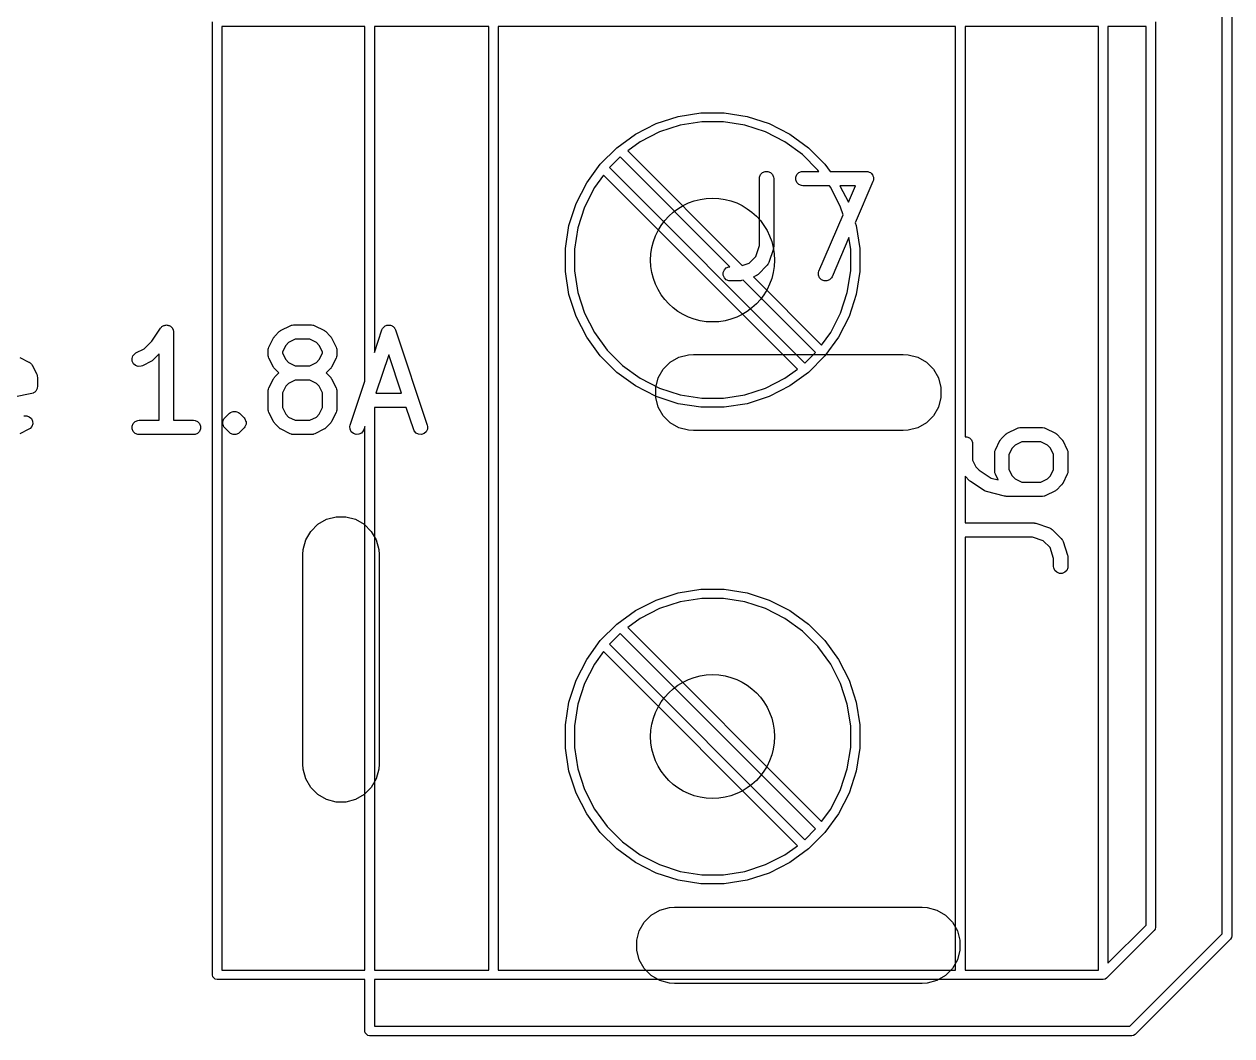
# Model space of a CAD drawing. Extents: x 0.58 to 7.69, y -5.21 to -0.56.
# Drawn here: x 6.6304 to 7.1294, y -1.2338 to -0.8159 of the extents above; entities that cross this region are included whole.
import ezdxf

# ---------------------------------------------------------------- set-up
doc = ezdxf.new("R2010")
doc.units = 0
doc.header["$MEASUREMENT"] = 0
doc.layers.add('BLACK', color=7, linetype='CONTINUOUS')

msp = doc.modelspace()

# ---------------------------------------------------------------- linework, layer by layer
at = {"layer": 'BLACK', "linetype": 'CONTINUOUS'}
for p, q in [((7.12548, -1.19165), (7.12548, -0.78825)), ((7.12942, -0.78835), (7.12942, -1.19246)), ((6.70816, -1.20861), (6.70816, -0.81491)), ((6.71209, -0.81687), (6.71209, -1.20664)), ((6.77115, -0.81687), (6.71209, -0.81687)), ((6.77115, -0.9634), (6.77115, -0.81687)), ((6.77509, -0.81687), (6.77509, -0.95159)), ((6.82233, -0.81687), (6.77509, -0.81687)), ((6.82233, -1.20664), (6.82233, -0.81687)), ((6.82627, -0.81687), (6.82627, -1.20664)), ((7.01524, -0.81687), (6.82627, -0.81687)), ((7.01524, -1.20664), (7.01524, -0.81687)), ((7.01918, -0.81687), (7.01918, -0.98636)), ((7.0743, -0.81687), (7.01918, -0.81687)), ((7.0743, -1.20664), (7.0743, -0.81687)), ((7.07824, -0.81687), (7.07824, -1.20385)), ((7.09398, -0.81687), (7.07824, -0.81687)), ((7.09398, -1.18811), (7.09398, -0.81687)), ((7.09792, -0.81491), (7.09792, -1.18892)), ((6.9006, -0.85399), (6.91006, -0.8525)), ((6.91006, -0.8525), (6.91964, -0.8525)), ((6.91964, -0.8525), (6.9291, -0.85399)), ((6.88297, -0.8613), (6.8915, -0.85695)), ((6.8915, -0.85695), (6.9006, -0.85399)), ((6.90148, -0.85765), (6.89294, -0.86043)), ((6.91036, -0.85624), (6.90148, -0.85765)), ((6.91934, -0.85624), (6.91036, -0.85624)), ((6.92822, -0.85765), (6.91934, -0.85624)), ((6.93676, -0.86043), (6.92822, -0.85765)), ((6.9291, -0.85399), (6.9382, -0.85695)), ((6.9382, -0.85695), (6.94674, -0.8613)), ((6.87522, -0.86693), (6.88297, -0.8613)), ((6.89294, -0.86043), (6.88493, -0.86451)), ((6.94477, -0.86451), (6.93676, -0.86043)), ((6.94674, -0.8613), (6.95448, -0.86693)), ((6.86845, -0.8737), (6.87522, -0.86693)), ((6.88493, -0.86451), (6.87979, -0.86824)), ((6.87979, -0.86824), (6.92704, -0.91554)), ((6.95204, -0.86979), (6.94477, -0.86451)), ((6.95448, -0.86693), (6.96125, -0.8737)), ((6.87671, -0.87073), (6.87227, -0.87517)), ((6.92203, -0.91609), (6.87671, -0.87073)), ((6.95839, -0.87614), (6.95204, -0.86979)), ((6.86282, -0.88145), (6.86845, -0.8737)), ((6.86978, -0.87825), (6.86603, -0.88341)), ((6.94991, -0.95842), (6.86978, -0.87825)), ((6.87227, -0.87517), (6.95299, -0.95593)), ((6.93426, -0.87909), (6.9347, -0.87802)), ((6.9347, -0.87802), (6.93552, -0.87721)), ((6.93552, -0.87721), (6.93658, -0.87677)), ((6.93658, -0.87677), (6.93774, -0.87677)), ((6.93774, -0.87677), (6.9388, -0.87721)), ((6.9388, -0.87721), (6.93962, -0.87802)), ((6.93962, -0.87802), (6.94006, -0.87909)), ((6.94926, -0.87909), (6.9497, -0.87802)), ((6.9497, -0.87802), (6.95052, -0.87721)), ((6.95052, -0.87721), (6.95158, -0.87677)), ((6.95158, -0.87677), (6.95216, -0.87671)), ((6.95216, -0.87671), (6.95881, -0.87671)), ((6.95881, -0.87671), (6.95839, -0.87614)), ((6.96125, -0.8737), (6.96344, -0.87671)), ((6.96344, -0.87671), (6.9784, -0.87671)), ((6.9784, -0.87671), (6.97898, -0.87677)), ((6.97898, -0.87677), (6.979, -0.87677)), ((6.979, -0.87677), (6.97902, -0.87677)), ((6.97902, -0.87677), (6.97953, -0.87699)), ((6.97953, -0.87699), (6.98005, -0.87721)), ((6.98005, -0.87721), (6.98006, -0.87722)), ((6.98006, -0.87722), (6.98008, -0.87723)), ((6.98008, -0.87723), (6.98046, -0.87763)), ((6.98046, -0.87763), (6.98086, -0.87802)), ((6.98086, -0.87802), (6.98087, -0.87804)), ((6.98087, -0.87804), (6.98088, -0.87805)), ((6.98088, -0.87805), (6.98109, -0.87857)), ((6.85847, -0.88998), (6.86282, -0.88145)), ((6.93421, -0.87966), (6.93426, -0.87909)), ((6.93421, -0.9073), (6.93421, -0.87966)), ((6.94006, -0.87909), (6.94011, -0.87966)), ((6.94011, -0.87966), (6.94011, -0.90778)), ((6.94926, -0.88024), (6.94926, -0.87909)), ((6.9497, -0.8813), (6.94926, -0.88024)), ((6.95052, -0.88212), (6.9497, -0.8813)), ((6.95158, -0.88256), (6.95052, -0.88212)), ((6.95216, -0.88261), (6.95158, -0.88256)), ((6.9631, -0.88261), (6.95216, -0.88261)), ((6.96368, -0.88341), (6.9631, -0.88261)), ((6.97393, -0.88261), (6.96748, -0.88261)), ((6.96748, -0.88261), (6.97098, -0.88949)), ((6.97098, -0.88949), (6.97393, -0.88261)), ((6.98112, -0.88083), (6.9738, -0.8979)), ((6.98109, -0.87857), (6.9813, -0.87909)), ((6.98129, -0.88027), (6.98112, -0.88083)), ((6.9813, -0.88024), (6.98129, -0.88026)), ((6.98129, -0.88026), (6.98129, -0.88027)), ((6.9813, -0.87909), (6.9813, -0.8791)), ((6.9813, -0.8791), (6.98131, -0.87912)), ((6.98131, -0.87912), (6.9813, -0.87968)), ((6.9813, -0.87968), (6.9813, -0.88024)), ((6.86603, -0.88341), (6.86195, -0.89142)), ((6.96775, -0.89142), (6.96368, -0.88341)), ((6.85551, -0.89909), (6.85847, -0.88998)), ((6.86195, -0.89142), (6.85917, -0.89996)), ((6.96879, -0.8946), (6.96775, -0.89142)), ((6.95882, -0.91787), (6.96879, -0.8946)), ((6.9738, -0.8979), (6.97419, -0.89909)), ((6.85401, -0.90854), (6.85551, -0.89909)), ((6.85917, -0.89996), (6.85776, -0.90884)), ((6.97419, -0.89909), (6.97569, -0.90854)), ((6.9327, -0.91181), (6.93421, -0.9073)), ((6.94009, -0.90815), (6.94007, -0.90826)), ((6.94011, -0.90778), (6.94008, -0.90808)), ((6.94008, -0.90808), (6.94009, -0.90815)), ((6.97118, -0.90403), (6.96425, -0.9202)), ((6.97194, -0.90884), (6.97118, -0.90403)), ((6.85401, -0.90884), (6.85401, -0.90854)), ((6.85401, -0.91812), (6.85401, -0.90884)), ((6.85776, -0.90884), (6.85776, -0.91782)), ((6.92994, -0.91458), (6.9327, -0.91181)), ((6.93996, -0.90872), (6.93809, -0.91434)), ((6.94003, -0.90843), (6.93996, -0.90872)), ((6.94006, -0.90836), (6.94003, -0.90843)), ((6.94007, -0.90826), (6.94006, -0.90836)), ((6.97194, -0.91782), (6.97194, -0.90884)), ((6.97569, -0.90854), (6.97569, -0.91812)), ((6.85551, -0.92758), (6.85401, -0.91812)), ((6.85776, -0.91782), (6.85917, -0.9267)), ((6.91927, -0.91846), (6.91971, -0.91739)), ((6.91971, -0.91739), (6.92052, -0.91658)), ((6.92052, -0.91658), (6.92159, -0.91614)), ((6.92159, -0.91614), (6.92203, -0.91609)), ((6.92704, -0.91554), (6.92994, -0.91458)), ((6.93737, -0.9155), (6.93362, -0.91925)), ((6.93774, -0.91505), (6.93737, -0.9155)), ((6.93778, -0.91495), (6.93774, -0.91505)), ((6.93785, -0.91487), (6.93778, -0.91495)), ((6.93809, -0.91434), (6.93785, -0.91487)), ((6.95864, -0.91842), (6.95882, -0.91787)), ((6.97053, -0.9267), (6.97194, -0.91782)), ((6.97569, -0.91812), (6.97419, -0.92758)), ((6.91927, -0.91961), (6.91927, -0.91846)), ((6.91971, -0.92067), (6.91927, -0.91961)), ((6.92052, -0.92149), (6.91971, -0.92067)), ((6.92159, -0.92193), (6.92052, -0.92149)), ((6.92216, -0.92198), (6.92159, -0.92193)), ((6.92591, -0.92198), (6.92216, -0.92198)), ((6.9262, -0.92196), (6.92591, -0.92198)), ((6.92628, -0.92196), (6.9262, -0.92196)), ((6.92638, -0.92194), (6.92628, -0.92196)), ((6.92649, -0.92193), (6.92638, -0.92194)), ((6.92656, -0.9219), (6.92649, -0.92193)), ((6.92685, -0.92183), (6.92656, -0.9219)), ((6.92753, -0.9216), (6.92685, -0.92183)), ((6.95741, -0.95151), (6.92753, -0.9216)), ((6.93247, -0.91996), (6.93171, -0.92021)), ((6.93171, -0.92021), (6.95991, -0.94844)), ((6.933, -0.91972), (6.93247, -0.91996)), ((6.93308, -0.91965), (6.933, -0.91972)), ((6.93318, -0.91961), (6.93308, -0.91965)), ((6.93362, -0.91925), (6.93318, -0.91961)), ((6.95863, -0.91957), (6.95864, -0.91842)), ((6.95906, -0.92064), (6.95863, -0.91957)), ((6.95986, -0.92147), (6.95906, -0.92064)), ((6.96092, -0.92192), (6.95986, -0.92147)), ((6.96207, -0.92194), (6.96092, -0.92192)), ((6.96314, -0.92151), (6.96207, -0.92194)), ((6.96397, -0.9207), (6.96314, -0.92151)), ((6.96425, -0.9202), (6.96397, -0.9207)), ((6.85847, -0.93668), (6.85551, -0.92758)), ((6.85917, -0.9267), (6.86195, -0.93524)), ((6.96775, -0.93524), (6.97053, -0.9267)), ((6.97419, -0.92758), (6.97123, -0.93668)), ((6.86282, -0.94522), (6.85847, -0.93668)), ((6.86195, -0.93524), (6.86603, -0.94325)), ((6.96368, -0.94325), (6.96775, -0.93524)), ((6.97123, -0.93668), (6.96688, -0.94522)), ((6.68312, -0.94685), (6.68671, -0.94147)), ((6.68671, -0.94146), (6.68707, -0.94102)), ((6.68671, -0.94147), (6.68671, -0.94146)), ((6.68671, -0.94146), (6.68671, -0.94146)), ((6.68671, -0.94146), (6.68671, -0.94146)), ((6.68707, -0.94102), (6.68732, -0.94085)), ((6.68732, -0.94085), (6.68752, -0.94065)), ((6.68752, -0.94065), (6.68779, -0.94054)), ((6.68779, -0.94054), (6.68803, -0.94038)), ((6.68803, -0.94038), (6.68832, -0.94032)), ((6.68832, -0.94032), (6.68859, -0.94021)), ((6.68859, -0.94021), (6.68888, -0.94021)), ((6.68888, -0.94021), (6.68916, -0.94015)), ((6.68916, -0.94015), (6.68945, -0.94021)), ((6.68945, -0.94021), (6.68974, -0.94021)), ((6.68974, -0.94021), (6.69001, -0.94032)), ((6.69001, -0.94032), (6.69029, -0.94037)), ((6.69029, -0.94037), (6.69053, -0.94054)), ((6.69053, -0.94054), (6.6908, -0.94065)), ((6.6908, -0.94065), (6.69101, -0.94085)), ((6.69101, -0.94085), (6.69125, -0.94101)), ((6.69125, -0.94101), (6.69141, -0.94126)), ((6.69141, -0.94126), (6.69162, -0.94146)), ((6.69162, -0.94146), (6.69173, -0.94173)), ((6.69173, -0.94173), (6.69189, -0.94197)), ((6.69189, -0.94197), (6.69195, -0.94226)), ((6.69195, -0.94226), (6.69206, -0.94253)), ((6.69206, -0.94253), (6.69212, -0.9431)), ((6.69212, -0.9431), (6.69212, -0.9431)), ((6.69212, -0.9431), (6.69212, -0.9431)), ((6.69212, -0.9431), (6.69212, -0.9431)), ((6.69212, -0.9431), (6.69212, -0.97952)), ((6.73395, -0.94476), (6.73582, -0.94289)), ((6.73582, -0.94289), (6.73605, -0.9427)), ((6.73605, -0.9427), (6.7361, -0.94265)), ((6.7361, -0.94265), (6.73619, -0.94259)), ((6.73619, -0.94259), (6.73627, -0.94252)), ((6.73627, -0.94252), (6.73634, -0.94249)), ((6.73634, -0.94249), (6.73659, -0.94234)), ((6.73659, -0.94234), (6.74034, -0.94046)), ((6.74034, -0.94046), (6.74088, -0.94026)), ((6.74088, -0.94026), (6.74098, -0.94025)), ((6.74098, -0.94025), (6.74108, -0.94021)), ((6.74108, -0.94021), (6.74166, -0.94015)), ((6.74166, -0.94015), (6.74916, -0.94015)), ((6.74916, -0.94015), (6.74973, -0.94021)), ((6.74973, -0.94021), (6.74983, -0.94025)), ((6.74983, -0.94025), (6.74994, -0.94026)), ((6.74994, -0.94026), (6.75048, -0.94046)), ((6.75048, -0.94046), (6.75423, -0.94234)), ((6.75423, -0.94234), (6.75447, -0.94249)), ((6.75447, -0.94249), (6.75455, -0.94252)), ((6.75455, -0.94252), (6.75463, -0.94259)), ((6.75463, -0.94259), (6.75472, -0.94265)), ((6.75472, -0.94265), (6.75477, -0.9427)), ((6.75477, -0.9427), (6.75499, -0.94289)), ((6.75499, -0.94289), (6.75687, -0.94476)), ((6.77509, -0.95159), (6.77823, -0.94217)), ((6.77823, -0.94217), (6.77846, -0.94164)), ((6.77846, -0.94164), (6.7786, -0.94148)), ((6.7786, -0.94148), (6.77869, -0.94129)), ((6.77869, -0.94129), (6.77897, -0.94105)), ((6.77897, -0.94105), (6.77922, -0.94077)), ((6.77922, -0.94077), (6.77941, -0.94068)), ((6.77941, -0.94068), (6.77957, -0.94054)), ((6.77957, -0.94054), (6.77992, -0.94042)), ((6.77992, -0.94042), (6.78025, -0.94026)), ((6.78025, -0.94026), (6.78046, -0.94024)), ((6.78046, -0.94024), (6.78066, -0.94017)), ((6.78066, -0.94017), (6.78103, -0.9402)), ((6.78103, -0.9402), (6.7814, -0.94017)), ((6.7814, -0.94017), (6.7816, -0.94024)), ((6.7816, -0.94024), (6.78181, -0.94026)), ((6.78181, -0.94026), (6.78214, -0.94042)), ((6.78214, -0.94042), (6.78249, -0.94054)), ((6.78249, -0.94054), (6.78265, -0.94068)), ((6.78265, -0.94068), (6.78284, -0.94077)), ((6.78284, -0.94077), (6.78308, -0.94105)), ((6.78308, -0.94105), (6.78336, -0.94129)), ((6.78336, -0.94129), (6.78345, -0.94148)), ((6.78345, -0.94148), (6.78359, -0.94164)), ((6.78359, -0.94164), (6.78383, -0.94217)), ((6.78383, -0.94217), (6.79695, -0.98154)), ((6.67992, -0.95005), (6.68312, -0.94685)), ((6.73152, -0.94928), (6.73339, -0.94553)), ((6.73339, -0.94553), (6.73355, -0.94528)), ((6.73355, -0.94528), (6.73358, -0.94521)), ((6.73358, -0.94521), (6.73364, -0.94513)), ((6.73364, -0.94513), (6.7337, -0.94504)), ((6.7337, -0.94504), (6.73376, -0.94499)), ((6.73376, -0.94499), (6.73395, -0.94476)), ((6.73966, -0.9474), (6.73846, -0.9486)), ((6.74235, -0.94606), (6.73966, -0.9474)), ((6.74846, -0.94606), (6.74235, -0.94606)), ((6.75116, -0.9474), (6.74846, -0.94606)), ((6.75235, -0.9486), (6.75116, -0.9474)), ((6.75687, -0.94476), (6.75705, -0.94499)), ((6.75705, -0.94499), (6.75711, -0.94504)), ((6.75711, -0.94504), (6.75717, -0.94513)), ((6.75717, -0.94513), (6.75724, -0.94521)), ((6.75724, -0.94521), (6.75727, -0.94528)), ((6.75727, -0.94528), (6.75742, -0.94553)), ((6.75742, -0.94553), (6.7593, -0.94928)), ((6.86845, -0.95296), (6.86282, -0.94522)), ((6.86603, -0.94325), (6.87131, -0.95052)), ((6.95991, -0.94844), (6.96368, -0.94325)), ((6.96688, -0.94522), (6.96125, -0.95296)), ((6.67499, -0.95398), (6.67535, -0.95289)), ((6.67535, -0.95289), (6.6761, -0.95202)), ((6.6761, -0.95202), (6.67659, -0.95171)), ((6.67659, -0.95171), (6.67992, -0.95005)), ((6.68621, -0.95211), (6.68375, -0.95456)), ((6.68621, -0.97952), (6.68621, -0.95211)), ((6.73121, -0.9506), (6.73126, -0.95003)), ((6.73121, -0.95248), (6.73121, -0.9506)), ((6.73126, -0.95305), (6.73121, -0.95248)), ((6.73126, -0.95003), (6.7313, -0.94993)), ((6.7313, -0.95315), (6.73126, -0.95305)), ((6.7313, -0.94993), (6.73131, -0.94982)), ((6.73131, -0.95326), (6.7313, -0.95315)), ((6.73131, -0.94982), (6.73152, -0.94928)), ((6.73846, -0.9486), (6.73711, -0.9513)), ((6.73711, -0.9513), (6.73711, -0.95178)), ((6.73711, -0.95178), (6.73846, -0.95448)), ((6.7537, -0.9513), (6.75235, -0.9486)), ((6.75235, -0.95448), (6.7537, -0.95178)), ((6.7537, -0.95178), (6.7537, -0.9513)), ((6.7593, -0.94928), (6.7595, -0.94982)), ((6.7595, -0.94982), (6.75951, -0.94993)), ((6.75951, -0.95315), (6.7595, -0.95326)), ((6.75951, -0.94993), (6.75955, -0.95003)), ((6.75955, -0.95305), (6.75951, -0.95315)), ((6.75955, -0.95003), (6.75961, -0.9506)), ((6.75961, -0.95248), (6.75955, -0.95305)), ((6.75961, -0.9506), (6.75961, -0.95248)), ((6.78103, -0.95244), (6.77575, -0.96827)), ((6.7863, -0.96827), (6.78103, -0.95244)), ((6.87522, -0.95973), (6.86845, -0.95296)), ((6.87131, -0.95052), (6.87766, -0.95687)), ((6.90095, -0.95351), (6.90492, -0.95244)), ((6.90492, -0.95244), (6.90698, -0.95231)), ((6.90698, -0.95231), (6.99359, -0.95231)), ((6.95299, -0.95593), (6.95741, -0.95151)), ((6.96125, -0.95296), (6.95448, -0.95973)), ((6.99359, -0.95231), (6.99565, -0.95244)), ((6.99565, -0.95244), (6.99962, -0.95351)), ((6.62862, -0.95359), (6.63237, -0.95546)), ((6.63237, -0.95546), (6.63246, -0.95552)), ((6.63246, -0.95552), (6.63251, -0.95554)), ((6.63251, -0.95554), (6.63256, -0.95559)), ((6.63256, -0.95559), (6.63286, -0.95577)), ((6.63286, -0.95577), (6.6331, -0.95605)), ((6.6331, -0.95605), (6.63338, -0.95629)), ((6.63338, -0.95629), (6.63356, -0.95658)), ((6.63356, -0.95658), (6.63361, -0.95664)), ((6.63361, -0.95664), (6.63363, -0.95668)), ((6.63363, -0.95668), (6.63369, -0.95678)), ((6.63369, -0.95678), (6.63556, -0.96053)), ((6.67507, -0.95513), (6.67499, -0.95398)), ((6.67558, -0.95616), (6.67507, -0.95513)), ((6.67645, -0.95692), (6.67558, -0.95616)), ((6.67755, -0.95728), (6.67645, -0.95692)), ((6.6787, -0.9572), (6.67755, -0.95728)), ((6.67924, -0.95699), (6.6787, -0.9572)), ((6.68299, -0.95512), (6.67924, -0.95699)), ((6.68323, -0.95496), (6.68299, -0.95512)), ((6.68331, -0.95493), (6.68323, -0.95496)), ((6.68339, -0.95487), (6.68331, -0.95493)), ((6.68348, -0.95481), (6.68339, -0.95487)), ((6.68353, -0.95475), (6.68348, -0.95481)), ((6.68375, -0.95456), (6.68353, -0.95475)), ((6.73152, -0.9538), (6.73131, -0.95326)), ((6.73339, -0.95755), (6.73152, -0.9538)), ((6.73355, -0.95779), (6.73339, -0.95755)), ((6.73358, -0.95787), (6.73355, -0.95779)), ((6.73364, -0.95795), (6.73358, -0.95787)), ((6.7337, -0.95804), (6.73364, -0.95795)), ((6.73376, -0.95809), (6.7337, -0.95804)), ((6.73395, -0.95831), (6.73376, -0.95809)), ((6.73846, -0.95448), (6.73966, -0.95567)), ((6.73966, -0.95567), (6.74235, -0.95702)), ((6.74235, -0.95702), (6.74846, -0.95702)), ((6.74846, -0.95702), (6.75116, -0.95567)), ((6.75116, -0.95567), (6.75235, -0.95448)), ((6.75705, -0.95809), (6.75687, -0.95831)), ((6.75711, -0.95804), (6.75705, -0.95809)), ((6.75717, -0.95795), (6.75711, -0.95804)), ((6.75724, -0.95787), (6.75717, -0.95795)), ((6.75727, -0.95779), (6.75724, -0.95787)), ((6.75742, -0.95755), (6.75727, -0.95779)), ((6.7593, -0.9538), (6.75742, -0.95755)), ((6.7595, -0.95326), (6.7593, -0.9538)), ((6.87766, -0.95687), (6.88493, -0.96216)), ((6.89448, -0.95847), (6.89739, -0.95556)), ((6.89739, -0.95556), (6.90095, -0.95351)), ((6.99962, -0.95351), (7.00318, -0.95556)), ((7.00318, -0.95556), (7.00608, -0.95847)), ((6.63556, -0.96053), (6.63577, -0.96107)), ((6.63577, -0.96107), (6.63578, -0.96118)), ((6.63578, -0.96118), (6.63582, -0.96127)), ((6.63582, -0.96127), (6.63587, -0.96185)), ((6.63587, -0.96185), (6.63587, -0.9656)), ((6.73152, -0.96615), (6.73339, -0.9624)), ((6.73339, -0.9624), (6.73355, -0.96216)), ((6.73355, -0.96216), (6.73358, -0.96209)), ((6.73358, -0.96209), (6.73364, -0.962)), ((6.73364, -0.962), (6.7337, -0.96192)), ((6.7337, -0.96192), (6.73376, -0.96186)), ((6.73376, -0.96186), (6.73395, -0.96164)), ((6.73561, -0.95998), (6.73395, -0.95831)), ((6.73395, -0.96164), (6.73561, -0.95998)), ((6.74235, -0.96293), (6.73966, -0.96428)), ((6.74846, -0.96293), (6.74235, -0.96293)), ((6.75116, -0.96428), (6.74846, -0.96293)), ((6.75687, -0.95831), (6.75521, -0.95998)), ((6.75521, -0.95998), (6.75687, -0.96164)), ((6.75687, -0.96164), (6.75705, -0.96186)), ((6.75705, -0.96186), (6.75711, -0.96192)), ((6.75711, -0.96192), (6.75717, -0.962)), ((6.75717, -0.962), (6.75724, -0.96209)), ((6.75724, -0.96209), (6.75727, -0.96216)), ((6.75727, -0.96216), (6.75742, -0.9624)), ((6.75742, -0.9624), (6.7593, -0.96615)), ((6.88297, -0.96536), (6.87522, -0.95973)), ((6.88493, -0.96216), (6.89294, -0.96623)), ((6.89136, -0.966), (6.89243, -0.96203)), ((6.89243, -0.96203), (6.89448, -0.95847)), ((6.93676, -0.96623), (6.94477, -0.96216)), ((6.94477, -0.96216), (6.94991, -0.95842)), ((6.95448, -0.95973), (6.94674, -0.96536)), ((7.00608, -0.95847), (7.00814, -0.96203)), ((7.00814, -0.96203), (7.0092, -0.966)), ((6.63456, -0.96806), (6.63429, -0.96817)), ((6.63477, -0.96785), (6.63456, -0.96806)), ((6.63501, -0.96769), (6.63477, -0.96785)), ((6.63517, -0.96745), (6.63501, -0.96769)), ((6.63538, -0.96724), (6.63517, -0.96745)), ((6.63549, -0.96697), (6.63538, -0.96724)), ((6.63565, -0.96673), (6.63549, -0.96697)), ((6.63571, -0.96644), (6.63565, -0.96673)), ((6.63582, -0.96618), (6.63571, -0.96644)), ((6.63587, -0.9656), (6.63582, -0.96618)), ((6.73121, -0.96748), (6.73126, -0.9669)), ((6.73121, -0.97497), (6.73121, -0.96748)), ((6.73126, -0.9669), (6.7313, -0.9668)), ((6.7313, -0.9668), (6.73131, -0.9667)), ((6.73131, -0.9667), (6.73152, -0.96615)), ((6.73846, -0.96547), (6.73711, -0.96817)), ((6.73966, -0.96428), (6.73846, -0.96547)), ((6.75235, -0.96547), (6.75116, -0.96428)), ((6.7537, -0.96817), (6.75235, -0.96547)), ((6.7593, -0.96615), (6.7595, -0.9667)), ((6.7595, -0.9667), (6.75951, -0.9668)), ((6.75951, -0.9668), (6.75955, -0.9669)), ((6.75955, -0.9669), (6.75961, -0.96748)), ((6.75961, -0.96748), (6.75961, -0.97497)), ((6.7651, -0.98154), (6.77115, -0.9634)), ((6.8915, -0.96971), (6.88297, -0.96536)), ((6.89136, -0.97011), (6.89136, -0.966)), ((6.89294, -0.96623), (6.90148, -0.96901)), ((6.92822, -0.96901), (6.93676, -0.96623)), ((6.94674, -0.96536), (6.9382, -0.96971)), ((7.0092, -0.966), (7.0092, -0.97011)), ((6.6335, -0.9685), (6.61713, -0.97177)), ((6.63405, -0.96833), (6.6335, -0.9685)), ((6.63429, -0.96817), (6.63405, -0.96833)), ((6.73711, -0.96817), (6.73711, -0.97428)), ((6.7537, -0.97428), (6.7537, -0.96817)), ((6.77575, -0.96827), (6.7863, -0.96827)), ((6.89243, -0.97408), (6.89136, -0.97011)), ((6.9006, -0.97267), (6.8915, -0.96971)), ((6.91006, -0.97417), (6.9006, -0.97267)), ((6.90148, -0.96901), (6.91036, -0.97042)), ((6.91036, -0.97042), (6.91934, -0.97042)), ((6.91934, -0.97042), (6.92822, -0.96901)), ((6.9291, -0.97267), (6.91964, -0.97417)), ((6.9382, -0.96971), (6.9291, -0.97267)), ((7.0092, -0.97011), (7.00814, -0.97408)), ((6.63027, -0.97775), (6.63142, -0.97767)), ((6.63142, -0.97767), (6.63251, -0.97803)), ((6.63251, -0.97803), (6.63338, -0.97879)), ((6.71332, -0.97851), (6.7152, -0.97664)), ((6.7152, -0.97664), (6.71564, -0.97627)), ((6.71564, -0.97627), (6.71627, -0.97601)), ((6.71564, -0.97627), (6.71564, -0.97627)), ((6.71627, -0.97601), (6.71671, -0.97583)), ((6.71671, -0.97583), (6.71786, -0.97583)), ((6.71786, -0.97583), (6.71786, -0.97583)), ((6.71786, -0.97583), (6.7183, -0.97601)), ((6.7183, -0.97601), (6.71893, -0.97627)), ((6.71893, -0.97627), (6.71893, -0.97627)), ((6.71893, -0.97627), (6.71937, -0.97664)), ((6.71937, -0.97664), (6.72125, -0.97851)), ((6.73126, -0.97555), (6.73121, -0.97497)), ((6.7313, -0.97565), (6.73126, -0.97555)), ((6.73131, -0.97575), (6.7313, -0.97565)), ((6.73152, -0.97629), (6.73131, -0.97575)), ((6.73339, -0.98004), (6.73152, -0.97629)), ((6.73711, -0.97428), (6.73846, -0.97697)), ((6.73846, -0.97697), (6.73966, -0.97817)), ((6.75116, -0.97817), (6.75235, -0.97697)), ((6.75235, -0.97697), (6.7537, -0.97428)), ((6.7593, -0.97629), (6.75742, -0.98004)), ((6.7595, -0.97575), (6.7593, -0.97629)), ((6.75951, -0.97565), (6.7595, -0.97575)), ((6.75955, -0.97555), (6.75951, -0.97565)), ((6.75961, -0.97497), (6.75955, -0.97555)), ((6.78827, -0.97418), (6.77509, -0.97418)), ((6.77509, -0.97418), (6.77509, -1.20664)), ((6.79135, -0.98341), (6.78827, -0.97418)), ((6.89448, -0.97764), (6.89243, -0.97408)), ((6.89739, -0.98055), (6.89448, -0.97764)), ((6.91964, -0.97417), (6.91006, -0.97417)), ((7.00608, -0.97764), (7.00318, -0.98055)), ((7.00814, -0.97408), (7.00608, -0.97764)), ((6.63286, -0.98293), (6.63237, -0.98324)), ((6.63361, -0.98206), (6.63286, -0.98293)), ((6.63338, -0.97879), (6.63389, -0.97982)), ((6.63398, -0.98097), (6.63361, -0.98206)), ((6.63389, -0.97982), (6.63398, -0.98097)), ((6.67502, -0.9819), (6.67546, -0.98083)), ((6.67502, -0.98305), (6.67502, -0.9819)), ((6.67546, -0.98411), (6.67502, -0.98305)), ((6.67546, -0.98083), (6.67627, -0.98002)), ((6.67627, -0.98002), (6.67734, -0.97958)), ((6.67734, -0.97958), (6.67792, -0.97952)), ((6.67792, -0.97952), (6.68621, -0.97952)), ((6.69212, -0.97952), (6.70041, -0.97952)), ((6.70041, -0.97952), (6.70099, -0.97958)), ((6.70099, -0.97958), (6.70205, -0.98002)), ((6.70205, -0.98002), (6.70287, -0.98083)), ((6.70287, -0.98083), (6.70331, -0.9819)), ((6.70331, -0.98305), (6.70287, -0.98411)), ((6.70331, -0.9819), (6.70331, -0.98305)), ((6.71251, -0.98002), (6.71296, -0.97896)), ((6.71251, -0.98117), (6.71251, -0.98002)), ((6.71271, -0.98165), (6.71251, -0.98117)), ((6.71296, -0.98224), (6.71271, -0.98165)), ((6.71296, -0.97896), (6.71332, -0.97851)), ((6.71332, -0.98269), (6.71296, -0.98224)), ((6.7152, -0.98456), (6.71332, -0.98269)), ((6.72125, -0.98269), (6.71937, -0.98456)), ((6.72125, -0.97851), (6.72162, -0.97896)), ((6.72162, -0.98224), (6.72125, -0.98269)), ((6.72162, -0.97896), (6.72205, -0.98)), ((6.72206, -0.98117), (6.72162, -0.98224)), ((6.72205, -0.98), (6.72206, -0.98002)), ((6.72206, -0.98002), (6.72206, -0.98117)), ((6.73355, -0.98029), (6.73339, -0.98004)), ((6.73358, -0.98036), (6.73355, -0.98029)), ((6.73364, -0.98045), (6.73358, -0.98036)), ((6.7337, -0.98053), (6.73364, -0.98045)), ((6.73376, -0.98059), (6.7337, -0.98053)), ((6.73395, -0.98081), (6.73376, -0.98059)), ((6.73582, -0.98269), (6.73395, -0.98081)), ((6.73605, -0.98287), (6.73582, -0.98269)), ((6.7361, -0.98293), (6.73605, -0.98287)), ((6.73619, -0.98299), (6.7361, -0.98293)), ((6.73627, -0.98305), (6.73619, -0.98299)), ((6.73634, -0.98308), (6.73627, -0.98305)), ((6.73659, -0.98324), (6.73634, -0.98308)), ((6.73966, -0.97817), (6.74235, -0.97952)), ((6.74235, -0.97952), (6.74846, -0.97952)), ((6.74846, -0.97952), (6.75116, -0.97817)), ((6.75447, -0.98308), (6.75423, -0.98324)), ((6.75455, -0.98305), (6.75447, -0.98308)), ((6.75463, -0.98299), (6.75455, -0.98305)), ((6.75472, -0.98293), (6.75463, -0.98299)), ((6.75477, -0.98287), (6.75472, -0.98293)), ((6.75499, -0.98269), (6.75477, -0.98287)), ((6.75687, -0.98081), (6.75499, -0.98269)), ((6.75705, -0.98059), (6.75687, -0.98081)), ((6.75711, -0.98053), (6.75705, -0.98059)), ((6.75717, -0.98045), (6.75711, -0.98053)), ((6.75724, -0.98036), (6.75717, -0.98045)), ((6.75727, -0.98029), (6.75724, -0.98036)), ((6.75742, -0.98004), (6.75727, -0.98029)), ((6.76497, -0.9821), (6.7651, -0.98154)), ((6.76506, -0.98325), (6.76497, -0.9821)), ((6.77115, -0.98207), (6.77071, -0.98341)), ((6.77115, -1.20664), (6.77115, -0.98207)), ((6.79695, -0.98154), (6.79708, -0.9821)), ((6.79708, -0.9821), (6.797, -0.98325)), ((6.90095, -0.9826), (6.89739, -0.98055)), ((6.90492, -0.98367), (6.90095, -0.9826)), ((6.99962, -0.9826), (6.99565, -0.98367)), ((7.00318, -0.98055), (6.99962, -0.9826)), ((7.0368, -0.98474), (7.04055, -0.98287)), ((7.04055, -0.98287), (7.04109, -0.98266)), ((7.04109, -0.98266), (7.04119, -0.98265)), ((7.04119, -0.98265), (7.04129, -0.98261)), ((7.04129, -0.98261), (7.04187, -0.98256)), ((7.04187, -0.98256), (7.05124, -0.98256)), ((7.05124, -0.98256), (7.05182, -0.98261)), ((7.05182, -0.98261), (7.05192, -0.98265)), ((7.05192, -0.98265), (7.05202, -0.98266)), ((7.05202, -0.98266), (7.05256, -0.98287)), ((7.05256, -0.98287), (7.05631, -0.98474)), ((6.63237, -0.98324), (6.62862, -0.98511)), ((6.67627, -0.98493), (6.67546, -0.98411)), ((6.67734, -0.98537), (6.67627, -0.98493)), ((6.67792, -0.98543), (6.67734, -0.98537)), ((6.70041, -0.98543), (6.67792, -0.98543)), ((6.70099, -0.98537), (6.70041, -0.98543)), ((6.70205, -0.98493), (6.70099, -0.98537)), ((6.70287, -0.98411), (6.70205, -0.98493)), ((6.71564, -0.98493), (6.7152, -0.98456)), ((6.71671, -0.98537), (6.71564, -0.98493)), ((6.71786, -0.98537), (6.71671, -0.98537)), ((6.71671, -0.98537), (6.71671, -0.98537)), ((6.71893, -0.98493), (6.71786, -0.98537)), ((6.71786, -0.98537), (6.71786, -0.98537)), ((6.71937, -0.98456), (6.71893, -0.98493)), ((6.74034, -0.98511), (6.73659, -0.98324)), ((6.74088, -0.98532), (6.74034, -0.98511)), ((6.74098, -0.98533), (6.74088, -0.98532)), ((6.74108, -0.98537), (6.74098, -0.98533)), ((6.74166, -0.98543), (6.74108, -0.98537)), ((6.74916, -0.98543), (6.74166, -0.98543)), ((6.74973, -0.98537), (6.74916, -0.98543)), ((6.74983, -0.98533), (6.74973, -0.98537)), ((6.74994, -0.98532), (6.74983, -0.98533)), ((6.75048, -0.98511), (6.74994, -0.98532)), ((6.75423, -0.98324), (6.75048, -0.98511)), ((6.76557, -0.98428), (6.76506, -0.98325)), ((6.76644, -0.98504), (6.76557, -0.98428)), ((6.76753, -0.9854), (6.76644, -0.98504)), ((6.76868, -0.98532), (6.76753, -0.9854)), ((6.76971, -0.98481), (6.76868, -0.98532)), ((6.77047, -0.98394), (6.76971, -0.98481)), ((6.77071, -0.98341), (6.77047, -0.98394)), ((6.79159, -0.98394), (6.79135, -0.98341)), ((6.79234, -0.98481), (6.79159, -0.98394)), ((6.79337, -0.98532), (6.79234, -0.98481)), ((6.79452, -0.9854), (6.79337, -0.98532)), ((6.79561, -0.98504), (6.79452, -0.9854)), ((6.79648, -0.98428), (6.79561, -0.98504)), ((6.797, -0.98325), (6.79648, -0.98428)), ((6.90698, -0.9838), (6.90492, -0.98367)), ((6.99359, -0.9838), (6.90698, -0.9838)), ((6.99565, -0.98367), (6.99359, -0.9838)), ((7.01918, -0.98636), (7.01995, -0.98636)), ((7.01995, -0.98636), (7.02101, -0.9868)), ((7.02101, -0.9868), (7.02183, -0.98762)), ((7.02183, -0.98762), (7.02227, -0.98868)), ((7.03173, -0.99169), (7.0336, -0.98794)), ((7.0336, -0.98794), (7.03376, -0.98769)), ((7.03376, -0.98769), (7.03379, -0.98762)), ((7.03379, -0.98762), (7.03386, -0.98754)), ((7.03386, -0.98754), (7.03391, -0.98745)), ((7.03391, -0.98745), (7.03397, -0.9874)), ((7.03397, -0.9874), (7.03416, -0.98717)), ((7.03416, -0.98717), (7.03603, -0.9853)), ((7.03603, -0.9853), (7.03626, -0.98511)), ((7.03626, -0.98511), (7.03631, -0.98505)), ((7.03631, -0.98505), (7.0364, -0.985)), ((7.0364, -0.985), (7.03648, -0.98493)), ((7.03648, -0.98493), (7.03655, -0.9849)), ((7.03655, -0.9849), (7.0368, -0.98474)), ((7.05631, -0.98474), (7.05656, -0.9849)), ((7.05656, -0.9849), (7.05663, -0.98493)), ((7.05663, -0.98493), (7.05671, -0.985)), ((7.05671, -0.985), (7.0568, -0.98505)), ((7.0568, -0.98505), (7.05685, -0.98511)), ((7.05685, -0.98511), (7.05708, -0.9853)), ((7.05708, -0.9853), (7.05895, -0.98717)), ((7.05895, -0.98717), (7.05914, -0.9874)), ((7.05914, -0.9874), (7.0592, -0.98745)), ((7.0592, -0.98745), (7.05925, -0.98754)), ((7.05925, -0.98754), (7.05932, -0.98762)), ((7.05932, -0.98762), (7.05935, -0.98769)), ((7.05935, -0.98769), (7.05951, -0.98794)), ((7.05951, -0.98794), (7.06138, -0.99169)), ((7.02227, -0.98868), (7.02232, -0.98926)), ((7.02232, -0.98926), (7.02232, -0.99606)), ((7.03142, -0.99301), (7.03147, -0.99243)), ((7.03142, -1.00051), (7.03142, -0.99301)), ((7.03147, -0.99243), (7.03151, -0.99233)), ((7.03151, -0.99233), (7.03152, -0.99223)), ((7.03152, -0.99223), (7.03173, -0.99169)), ((7.03867, -0.99101), (7.03732, -0.99371)), ((7.03987, -0.98981), (7.03867, -0.99101)), ((7.04257, -0.98846), (7.03987, -0.98981)), ((7.05054, -0.98846), (7.04257, -0.98846)), ((7.05324, -0.98981), (7.05054, -0.98846)), ((7.05444, -0.99101), (7.05324, -0.98981)), ((7.05579, -0.99371), (7.05444, -0.99101)), ((7.06138, -0.99169), (7.06159, -0.99223)), ((7.06159, -0.99223), (7.0616, -0.99233)), ((7.0616, -0.99233), (7.06164, -0.99243)), ((7.06164, -0.99243), (7.06169, -0.99301)), ((7.06169, -0.99301), (7.06169, -1.00051)), ((7.02232, -0.99606), (7.02367, -0.99876)), ((7.03732, -0.99371), (7.03732, -0.99981)), ((7.05579, -0.99981), (7.05579, -0.99371)), ((7.02103, -1.00447), (7.01918, -1.00262)), ((7.01918, -1.00262), (7.01918, -1.02195)), ((7.02367, -0.99876), (7.025, -1.00009)), ((7.025, -1.00009), (7.02996, -1.00339)), ((7.03147, -1.00108), (7.03142, -1.00051)), ((7.03151, -1.00118), (7.03147, -1.00108)), ((7.03152, -1.00129), (7.03151, -1.00118)), ((7.03173, -1.00183), (7.03152, -1.00129)), ((7.03287, -1.00412), (7.03173, -1.00183)), ((7.03732, -0.99981), (7.03867, -1.00251)), ((7.03867, -1.00251), (7.03987, -1.0037)), ((7.05324, -1.0037), (7.05444, -1.00251)), ((7.05444, -1.00251), (7.05579, -0.99981)), ((7.06138, -1.00183), (7.05951, -1.00558)), ((7.06159, -1.00129), (7.06138, -1.00183)), ((7.0616, -1.00118), (7.06159, -1.00129)), ((7.06164, -1.00108), (7.0616, -1.00118)), ((7.06169, -1.00051), (7.06164, -1.00108)), ((7.02126, -1.00466), (7.02103, -1.00447)), ((7.02103, -1.00447), (7.02103, -1.00447)), ((7.02103, -1.00447), (7.02103, -1.00447)), ((7.02148, -1.00484), (7.02126, -1.00466)), ((7.02711, -1.00859), (7.02148, -1.00484)), ((7.02148, -1.00484), (7.02148, -1.00484)), ((7.02148, -1.00484), (7.02148, -1.00484)), ((7.02996, -1.00339), (7.03287, -1.00412)), ((7.03987, -1.0037), (7.04257, -1.00505)), ((7.04257, -1.00505), (7.05054, -1.00505)), ((7.05054, -1.00505), (7.05324, -1.0037)), ((7.05895, -1.00634), (7.05708, -1.00822)), ((7.05914, -1.00612), (7.05895, -1.00634)), ((7.0592, -1.00607), (7.05914, -1.00612)), ((7.05925, -1.00598), (7.0592, -1.00607)), ((7.05932, -1.0059), (7.05925, -1.00598)), ((7.05935, -1.00583), (7.05932, -1.0059)), ((7.05951, -1.00558), (7.05935, -1.00583)), ((7.02742, -1.00876), (7.02711, -1.00859)), ((7.02748, -1.0088), (7.02742, -1.00876)), ((7.02755, -1.00883), (7.02748, -1.0088)), ((7.02762, -1.00886), (7.02755, -1.00883)), ((7.02769, -1.00887), (7.02762, -1.00886)), ((7.02803, -1.009), (7.02769, -1.00887)), ((7.03553, -1.01087), (7.02803, -1.009)), ((7.03563, -1.01089), (7.03553, -1.01087)), ((7.03567, -1.0109), (7.03563, -1.01089)), ((7.03588, -1.01092), (7.03567, -1.0109)), ((7.0361, -1.01096), (7.03588, -1.01092)), ((7.03614, -1.01095), (7.0361, -1.01096)), ((7.03624, -1.01096), (7.03614, -1.01095)), ((7.05124, -1.01096), (7.03624, -1.01096)), ((7.05182, -1.0109), (7.05124, -1.01096)), ((7.05192, -1.01086), (7.05182, -1.0109)), ((7.05202, -1.01085), (7.05192, -1.01086)), ((7.05256, -1.01065), (7.05202, -1.01085)), ((7.05631, -1.00877), (7.05256, -1.01065)), ((7.05656, -1.00862), (7.05631, -1.00877)), ((7.05663, -1.00859), (7.05656, -1.00862)), ((7.05671, -1.00852), (7.05663, -1.00859)), ((7.0568, -1.00846), (7.05671, -1.00852)), ((7.05685, -1.00841), (7.0568, -1.00846)), ((7.05708, -1.00822), (7.05685, -1.00841)), ((6.74881, -1.0254), (6.75172, -1.02249)), ((6.75172, -1.02249), (6.75528, -1.02043)), ((6.75528, -1.02043), (6.75925, -1.01937)), ((6.75925, -1.01937), (6.76336, -1.01937)), ((6.76336, -1.01937), (6.76733, -1.02043)), ((6.76733, -1.02043), (6.77089, -1.02249)), ((6.77089, -1.02249), (6.7738, -1.0254)), ((7.01918, -1.02195), (7.01937, -1.02193)), ((7.01937, -1.02193), (7.04749, -1.02193)), ((7.04749, -1.02193), (7.04778, -1.02196)), ((7.04778, -1.02196), (7.04786, -1.02195)), ((7.04786, -1.02195), (7.04796, -1.02197)), ((7.04796, -1.02197), (7.04807, -1.02198)), ((7.04807, -1.02198), (7.04814, -1.02201)), ((7.04814, -1.02201), (7.04843, -1.02208)), ((7.04843, -1.02208), (7.05405, -1.02395)), ((6.74676, -1.02896), (6.74881, -1.0254)), ((6.7738, -1.0254), (6.77586, -1.02896)), ((7.01937, -1.02783), (7.01918, -1.02781)), ((7.01918, -1.02781), (7.01918, -1.20664)), ((7.04701, -1.02783), (7.01937, -1.02783)), ((7.05152, -1.02933), (7.04701, -1.02783)), ((7.05405, -1.02395), (7.05458, -1.02419)), ((7.05458, -1.02419), (7.05466, -1.02426)), ((7.05466, -1.02426), (7.05476, -1.0243)), ((7.05476, -1.0243), (7.0552, -1.02467)), ((7.0552, -1.02467), (7.05895, -1.02842)), ((6.74556, -1.03498), (6.74569, -1.03293)), ((6.74569, -1.03293), (6.74676, -1.02896)), ((6.77586, -1.02896), (6.77692, -1.03293)), ((6.77692, -1.03293), (6.77706, -1.03498)), ((7.05429, -1.0321), (7.05152, -1.02933)), ((7.05579, -1.03661), (7.05429, -1.0321)), ((7.05895, -1.02842), (7.05932, -1.02886)), ((7.05932, -1.02886), (7.05936, -1.02896)), ((7.05936, -1.02896), (7.05943, -1.02904)), ((7.05943, -1.02904), (7.05967, -1.02957)), ((7.05967, -1.02957), (7.06154, -1.03519)), ((6.74556, -1.1216), (6.74556, -1.03498)), ((6.77706, -1.03498), (6.77706, -1.1216)), ((7.05579, -1.03988), (7.05579, -1.03661)), ((7.06154, -1.03519), (7.06161, -1.03548)), ((7.06161, -1.03548), (7.06164, -1.03555)), ((7.06164, -1.03555), (7.06165, -1.03566)), ((7.06165, -1.03566), (7.06167, -1.03576)), ((7.06167, -1.03576), (7.06166, -1.03584)), ((7.06166, -1.03584), (7.06169, -1.03613)), ((7.06169, -1.03613), (7.06169, -1.03988)), ((7.05584, -1.04045), (7.05579, -1.03988)), ((7.05629, -1.04152), (7.05584, -1.04045)), ((7.0571, -1.04233), (7.05629, -1.04152)), ((7.05816, -1.04277), (7.0571, -1.04233)), ((7.05932, -1.04277), (7.05816, -1.04277)), ((7.06038, -1.04233), (7.05932, -1.04277)), ((7.0612, -1.04152), (7.06038, -1.04233)), ((7.06164, -1.04045), (7.0612, -1.04152)), ((7.06169, -1.03988), (7.06164, -1.04045)), ((6.8915, -1.0538), (6.9006, -1.05084)), ((6.9006, -1.05084), (6.91006, -1.04935)), ((6.91006, -1.04935), (6.91964, -1.04935)), ((6.91964, -1.04935), (6.9291, -1.05084)), ((6.9291, -1.05084), (6.9382, -1.0538)), ((6.88297, -1.05815), (6.8915, -1.0538)), ((6.89294, -1.05728), (6.88493, -1.06136)), ((6.90148, -1.0545), (6.89294, -1.05728)), ((6.91036, -1.05309), (6.90148, -1.0545)), ((6.91934, -1.05309), (6.91036, -1.05309)), ((6.92822, -1.0545), (6.91934, -1.05309)), ((6.93676, -1.05728), (6.92822, -1.0545)), ((6.94477, -1.06136), (6.93676, -1.05728)), ((6.9382, -1.0538), (6.94674, -1.05815)), ((6.87522, -1.06378), (6.88297, -1.05815)), ((6.88493, -1.06136), (6.87979, -1.06509)), ((6.95204, -1.06664), (6.94477, -1.06136)), ((6.94674, -1.05815), (6.95448, -1.06378)), ((6.86845, -1.07055), (6.87522, -1.06378)), ((6.87671, -1.06759), (6.87227, -1.07203)), ((6.95741, -1.14836), (6.87671, -1.06759)), ((6.87979, -1.06509), (6.95991, -1.14529)), ((6.95839, -1.07299), (6.95204, -1.06664)), ((6.95448, -1.06378), (6.96125, -1.07055)), ((6.86282, -1.0783), (6.86845, -1.07055)), ((6.87227, -1.07203), (6.95299, -1.15278)), ((6.96125, -1.07055), (6.96688, -1.0783)), ((6.86978, -1.0751), (6.86603, -1.08026)), ((6.94991, -1.15527), (6.86978, -1.0751)), ((6.96368, -1.08026), (6.95839, -1.07299)), ((6.85847, -1.08683), (6.86282, -1.0783)), ((6.86603, -1.08026), (6.86195, -1.08827)), ((6.96775, -1.08827), (6.96368, -1.08026)), ((6.96688, -1.0783), (6.97123, -1.08683)), ((6.85551, -1.09594), (6.85847, -1.08683)), ((6.97123, -1.08683), (6.97419, -1.09594)), ((6.86195, -1.08827), (6.85917, -1.09681)), ((6.97053, -1.09681), (6.96775, -1.08827)), ((6.85401, -1.10539), (6.85551, -1.09594)), ((6.85917, -1.09681), (6.85776, -1.10569)), ((6.97194, -1.10569), (6.97053, -1.09681)), ((6.97419, -1.09594), (6.97569, -1.10539)), ((6.85401, -1.10569), (6.85401, -1.10539)), ((6.85401, -1.11497), (6.85401, -1.10569)), ((6.85776, -1.10569), (6.85776, -1.11467)), ((6.97194, -1.11467), (6.97194, -1.10569)), ((6.97569, -1.10539), (6.97569, -1.11497)), ((6.85551, -1.12443), (6.85401, -1.11497)), ((6.85776, -1.11467), (6.85917, -1.12355)), ((6.97053, -1.12355), (6.97194, -1.11467)), ((6.97569, -1.11497), (6.97419, -1.12443)), ((6.74569, -1.12365), (6.74556, -1.1216)), ((6.77706, -1.1216), (6.77692, -1.12365)), ((6.74676, -1.12762), (6.74569, -1.12365)), ((6.74881, -1.13119), (6.74676, -1.12762)), ((6.77586, -1.12762), (6.7738, -1.13119)), ((6.77692, -1.12365), (6.77586, -1.12762)), ((6.85847, -1.13353), (6.85551, -1.12443)), ((6.85917, -1.12355), (6.86195, -1.13209)), ((6.96775, -1.13209), (6.97053, -1.12355)), ((6.97419, -1.12443), (6.97123, -1.13353)), ((6.75172, -1.13409), (6.74881, -1.13119)), ((6.7738, -1.13119), (6.77089, -1.13409)), ((6.86195, -1.13209), (6.86603, -1.1401)), ((6.96368, -1.1401), (6.96775, -1.13209)), ((6.75528, -1.13615), (6.75172, -1.13409)), ((6.75925, -1.13721), (6.75528, -1.13615)), ((6.76336, -1.13721), (6.75925, -1.13721)), ((6.76733, -1.13615), (6.76336, -1.13721)), ((6.77089, -1.13409), (6.76733, -1.13615)), ((6.86282, -1.14207), (6.85847, -1.13353)), ((6.97123, -1.13353), (6.96688, -1.14207)), ((6.86845, -1.14981), (6.86282, -1.14207)), ((6.86603, -1.1401), (6.87131, -1.14737)), ((6.95991, -1.14529), (6.96368, -1.1401)), ((6.96688, -1.14207), (6.96125, -1.14981)), ((6.87131, -1.14737), (6.87766, -1.15372)), ((6.87522, -1.15658), (6.86845, -1.14981)), ((6.95299, -1.15278), (6.95741, -1.14836)), ((6.96125, -1.14981), (6.95448, -1.15658)), ((6.88297, -1.16221), (6.87522, -1.15658)), ((6.87766, -1.15372), (6.88493, -1.15901)), ((6.94477, -1.15901), (6.94991, -1.15527)), ((6.95448, -1.15658), (6.94674, -1.16221)), ((6.8915, -1.16656), (6.88297, -1.16221)), ((6.88493, -1.15901), (6.89294, -1.16309)), ((6.93676, -1.16309), (6.94477, -1.15901)), ((6.94674, -1.16221), (6.9382, -1.16656)), ((6.9006, -1.16952), (6.8915, -1.16656)), ((6.89294, -1.16309), (6.90148, -1.16586)), ((6.90148, -1.16586), (6.91036, -1.16727)), ((6.91036, -1.16727), (6.91934, -1.16727)), ((6.91934, -1.16727), (6.92822, -1.16586)), ((6.92822, -1.16586), (6.93676, -1.16309)), ((6.9382, -1.16656), (6.9291, -1.16952)), ((6.91006, -1.17102), (6.9006, -1.16952)), ((6.91964, -1.17102), (6.91006, -1.17102)), ((6.9291, -1.16952), (6.91964, -1.17102)), ((6.88952, -1.18391), (6.89308, -1.18185)), ((6.89308, -1.18185), (6.89705, -1.18079)), ((6.89705, -1.18079), (6.8991, -1.18065)), ((6.8991, -1.18065), (7.00146, -1.18065)), ((7.00146, -1.18065), (7.00352, -1.18079)), ((7.00352, -1.18079), (7.00749, -1.18185)), ((7.00749, -1.18185), (7.01105, -1.18391)), ((6.88455, -1.19038), (6.88661, -1.18681)), ((6.88661, -1.18681), (6.88952, -1.18391)), ((7.01105, -1.18391), (7.01396, -1.18681)), ((7.01396, -1.18681), (7.01601, -1.19038)), ((6.88349, -1.19435), (6.88455, -1.19038)), ((7.01601, -1.19038), (7.01708, -1.19435)), ((7.09734, -1.19031), (7.07766, -1.21)), ((7.07824, -1.20385), (7.09398, -1.18811)), ((7.08726, -1.22987), (7.12548, -1.19165)), ((7.09777, -1.18967), (7.09734, -1.19031)), ((7.09792, -1.18892), (7.09777, -1.18967)), ((7.12942, -1.19246), (7.12927, -1.19322)), ((6.88349, -1.19846), (6.88349, -1.19435)), ((7.01708, -1.19435), (7.01708, -1.19846)), ((7.12884, -1.19386), (7.08947, -1.23323)), ((7.12927, -1.19322), (7.12884, -1.19386)), ((6.88455, -1.20243), (6.88349, -1.19846)), ((6.88661, -1.20599), (6.88455, -1.20243)), ((7.01601, -1.20243), (7.01396, -1.20599)), ((7.01708, -1.19846), (7.01601, -1.20243)), ((6.71209, -1.20664), (6.77115, -1.20664)), ((6.77509, -1.20664), (6.82233, -1.20664)), ((6.82627, -1.20664), (7.01524, -1.20664)), ((6.88952, -1.2089), (6.88661, -1.20599)), ((7.01396, -1.20599), (7.01105, -1.2089)), ((7.01918, -1.20664), (7.0743, -1.20664)), ((6.70831, -1.20936), (6.70816, -1.20861)), ((6.70937, -1.21042), (6.70831, -1.20936)), ((6.71013, -1.21057), (6.70937, -1.21042)), ((6.77115, -1.21057), (6.71013, -1.21057)), ((6.77115, -1.23183), (6.77115, -1.21057)), ((7.07627, -1.21057), (6.77509, -1.21057)), ((6.77509, -1.21057), (6.77509, -1.22987)), ((6.89308, -1.21095), (6.88952, -1.2089)), ((6.89705, -1.21201), (6.89308, -1.21095)), ((6.8991, -1.21215), (6.89705, -1.21201)), ((7.00146, -1.21215), (6.8991, -1.21215)), ((7.00352, -1.21201), (7.00146, -1.21215)), ((7.00749, -1.21095), (7.00352, -1.21201)), ((7.01105, -1.2089), (7.00749, -1.21095)), ((7.07702, -1.21042), (7.07627, -1.21057)), ((7.07766, -1.21), (7.07702, -1.21042)), ((6.7713, -1.23259), (6.77115, -1.23183)), ((6.77236, -1.23365), (6.7713, -1.23259)), ((6.77509, -1.22987), (7.08726, -1.22987)), ((6.77312, -1.2338), (6.77236, -1.23365)), ((7.08808, -1.2338), (6.77312, -1.2338)), ((7.08883, -1.23365), (7.08808, -1.2338)), ((7.08947, -1.23323), (7.08883, -1.23365))]:
    msp.add_line(p, q, dxfattribs=at)
at = {"layer": 'BLACK'}
for centre in [(6.91485, -0.91333), (6.91485, -1.11018)]:
    msp.add_circle(centre, 0.02559, dxfattribs=at)

doc.saveas('drawing.dxf')
